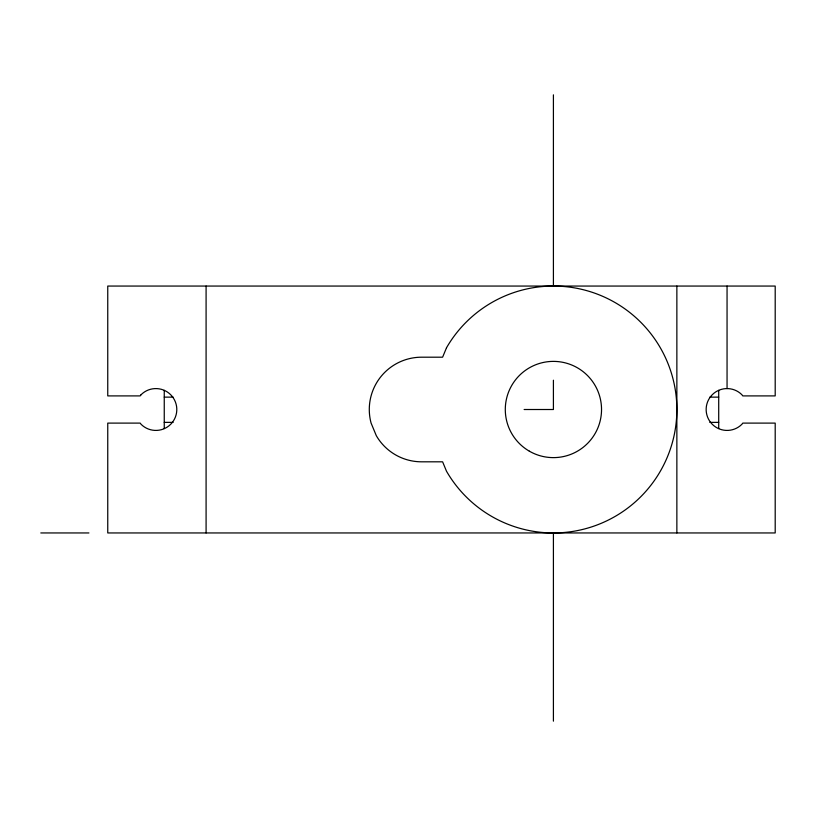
<?xml version="1.0" encoding="UTF-8"?>
<svg xmlns="http://www.w3.org/2000/svg" width="816" height="816" viewBox="0 0 816 816"><rect width="100%" height="100%" fill="white"/><g stroke="black" fill="none" stroke-linecap="round" stroke-linejoin="round"><path stroke-width="1.22" d="M164.251 397.137L173.125 397.137M709.828 397.137L718.712 397.137M524.127 409.51L553.411 409.51L553.411 380.215M164.251 422.372L173.125 422.372M709.828 422.372L718.712 422.372M40.8 532.95L88.924 532.95M727.056 286.059L727.056 388.579M718.712 390.334L718.712 428.553M676.862 286.059L676.862 532.95M553.411 94.84L553.411 286.059M553.411 532.95L553.411 721.16M206.091 286.059L206.091 532.95M164.251 390.334L164.251 428.553M446.505 347.779L442.609 357.194L421.597 357.194A52.306 52.306 0 0 0 371.076 423.045L376.298 435.662A52.306 52.306 0 0 0 421.597 461.815L442.609 461.815L446.505 471.23A123.451 123.451 0 0 0 632.767 504.074A123.451 123.451 0 0 0 632.767 314.935A123.451 123.451 0 0 0 446.505 347.779M141.066 394.72L140.168 395.903L107.753 395.903L107.753 286.059L775.2 286.059L775.2 395.903L742.784 395.903L741.856 394.699A20.92 20.92 0 0 0 712.266 394.72A20.92 20.92 0 0 0 712.297 424.31A20.92 20.92 0 0 0 741.887 424.289L742.795 423.106L775.2 423.106L775.2 532.95L107.753 532.95L107.753 423.106L140.168 423.106L141.097 424.31A20.92 20.92 0 0 0 170.687 424.289A20.92 20.92 0 0 0 170.656 394.699A20.92 20.92 0 0 0 141.066 394.72M529.349 451.177A48.124 48.124 0 0 0 601.535 409.51A48.124 48.124 0 0 0 529.349 367.832A48.124 48.124 0 0 0 529.349 451.177"/></g></svg>
